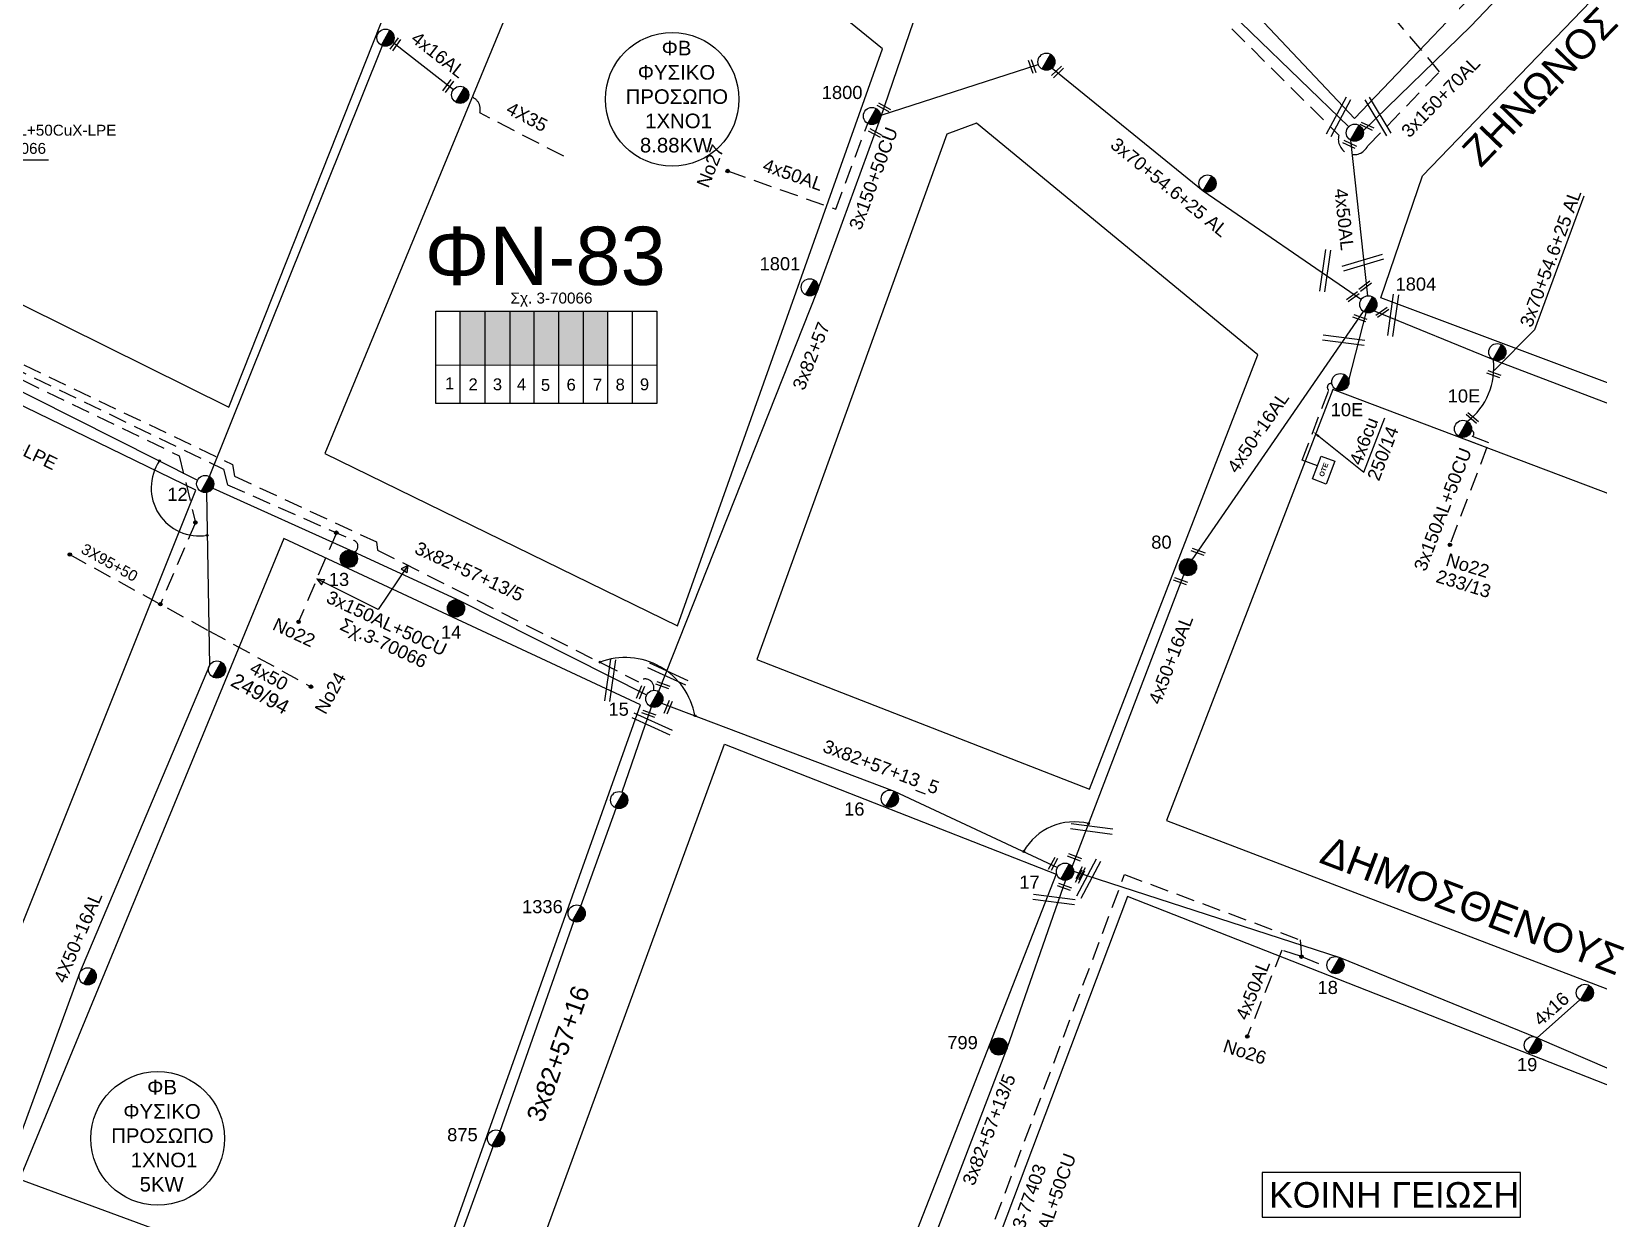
# Model space of a CAD drawing. Header units: millimetres. Extents: x 1421 to 7149, y 883 to 1925.
# Drawn here: x 5531.3 to 5746.6, y 1252.2 to 1415.2 of the extents above; entities that cross this region are included whole.
import ezdxf
from ezdxf import colors
from ezdxf.entities.mleader import LeaderData, LeaderLine
from ezdxf.enums import TextEntityAlignment as Align
from ezdxf.math import Vec2, Vec3

# ---------------------------------------------------------------- set-up
doc = ezdxf.new("R2010")
doc.units = ezdxf.units.MM
doc.linetypes.add('DASHED', pattern=[19.05, 12.7, -6.35])
for name, color, linetype in [('3x48+38+13_5', 7, 'Continuous'), ('3x82+57', 7, 'DASHED'), ('3x82+57+13_5', 7, 'Continuous'), ('3x82+57+16', 7, 'Continuous'), ('4X35', 7, 'DASHED'), ('4x50+16_5', 7, 'Continuous'), ('Pillar', 7, 'Continuous'), ('Pillar OTE', 7, 'Continuous'), ('Άγνωστα', 7, 'Continuous'), ('Γυμνά εναέρια ΧΤ (3Φ)   4x16AL', 7, 'Continuous'), ('Γυμνά εναέρια ΧΤ (3Φ) 4x50AL', 7, 'Continuous'), ('Γυμνά εναέρια ΧΤ και ΦΟΠ (3Φ)   4x50+16AL', 7, 'Continuous'), ('Εναέρια παροχή ΧΤ 4x16', 7, 'SYN_LINE'), ('Επιγραφές - Σχήματα', 7, 'Continuous'), ('Καλωδια ΧΤ  3X95+50', 7, 'Continuous'), ('Καλώδια ΧΤ   3x150+50CU', 7, 'DASHED'), ('Καλώδια ΧΤ   3x150AL+50CU', 7, 'DASHED'), ('Μηχανική τομή', 7, 'Continuous'), ('Στύλος Ξύλινος', 7, 'Continuous'), ('Στύλος Ξύλινος @ 1', 7, 'Continuous'), ('Στύλος ΦΜ', 7, 'Continuous'), ('Στύλος ΦΜ @ 1', 7, 'Continuous'), ('Συνδέσεις', 7, 'Continuous'), ('Συνεστραμμένα ΧΤ   3x70+54.6+25 AL', 7, 'SYN_LINE'), ('Τομή', 7, 'Continuous'), ('Υπόβαθρο ΔΕΗ', 7, 'Continuous'), ('Υπόγεια καλώδια Παροχών ΧΤ   4x50AL', 7, 'DASHED'), ('Υπόγεια καλώδια Παροχών ΧΤ   4x6', 7, 'DASHED')]:
    doc.layers.add(name, color=color, linetype=linetype)
doc.styles.add('arial', font='ARIAL.TTF')
doc.styles.get("Standard").update_dxf_attribs({"font": 'ARIAL.TTF'})
doc.linetypes.add('SYN_LINE', pattern='A,0.5,-0.0001,["/\\/\\/\\/",Standard,S=0.1,R=0,X=0,Y=-0.05],-0.25', length=0.7501)

# ---------------------------------------------------------------- blocks, each defined once
blk = doc.blocks.new('ΥΠΑΡΧΩΝ ΤΣΙΜΕΝΤΕΝΙΟΣ ΣΤΥΛΟΣ')
at = {"layer": 'Στύλος ΦΜ'}
blk.add_hatch(color=256, dxfattribs=at).paths.add_polyline_path([(-1.29, -2.28, 0.574793), (2.62, 0, 0.268822), (1.3, 2.27)])
blk.add_line((-1.29, -2.28), (1.3, 2.27), dxfattribs=at)
blk.add_circle((0, 0), 2.62, dxfattribs=at)
at = {"layer": 'Στύλος ΦΜ', "flags": 4}
for tag, p in [('ΑΡΙΘΜΟΣ', (-4.68, 8.05)), ('ΤΥΠΟΣ', (-4.91, 3.03))]:
    blk.add_attdef(tag, p, '', height=4, dxfattribs=at)
blk = doc.blocks.new('ΥΠΑΡΧΩΝ ΞΥΛΙΝΟΣ ΣΤΥΛΟΣ')
at = {"layer": 'Στύλος Ξύλινος'}
h = blk.add_hatch(color=256, dxfattribs=at)
h.paths.add_polyline_path([(-2.62, 0, 0.270008), (-1.29, -2.28), (1.3, 2.27, 0.576266)])
h.paths.add_polyline_path([(-1.29, -2.28, 0.574793), (2.62, 0, 0.268822), (1.3, 2.27)])
blk.add_line((-1.29, -2.28), (1.3, 2.27), dxfattribs=at)
blk.add_circle((0, 0), 2.62, dxfattribs=at)
at = {"layer": 'Στύλος Ξύλινος', "flags": 4}
for tag, p in [('ΑΡΙΘΜΟΣ', (-4.91, 8.6)), ('ΤΥΠΟΣ', (-4.85, 3.39))]:
    blk.add_attdef(tag, p, '', height=4, dxfattribs=at)
blk = doc.blocks.new('_ΣΥΝΔΕΣΗ')
at = {"layer": 'Συνδέσεις', "linetype": 'SYN_LINE', "ltscale": 40}
blk.add_hatch(color=256, dxfattribs=at).paths.add_polyline_path([(0.5, -0.01, 1), (-0.5, -0.01, 1)])
at = {"layer": 'Συνδέσεις'}
blk.add_circle((0, -0.01), 0.5, dxfattribs=at)
blk = doc.blocks.new('ΜΗΧΑΝΙΚΗ ΤΟΜΗ')
at = {"layer": 'Μηχανική τομή', "ltscale": 40}
for p, q in [((-3.67, 1.17), (3.91, 1.17)), ((3.91, -0.38), (-3.67, -0.38))]:
    blk.add_line(p, q, dxfattribs=at)
blk = doc.blocks.new('ΤΟΜΗ')
at = {"layer": 'Τομή', "ltscale": 40}
for p, q in [((10.95, 0.22), (-12.13, 0.22)), ((10.95, -2.57), (-12.13, -2.57))]:
    blk.add_line(p, q, dxfattribs=at)
blk = doc.blocks.new('PILLAR ΟΤΕ')
at = {"layer": 'Pillar OTE', "ltscale": 40}
blk.add_lwpolyline([(-3.31, 2.02), (3.39, 2.02), (3.39, -1.99), (-3.31, -1.99)], close=True, dxfattribs=at)
at = {"layer": 'Pillar OTE', "insert": (-1.81, 0.71), "char_height": 1.3575, "width": 109.961, "attachment_point": 1}
blk.add_mtext('{\\fArial|b1|i0|c161|p34;OTE}', dxfattribs=at)

msp = doc.modelspace()

# ---------------------------------------------------------------- hatches: boundary and pattern name
at = {"layer": 'Pillar', "linetype": 'DASHED', "lineweight": -3, "ltscale": 0.2}
for color, points in [(27, [(5593.64, 1376.8), (5590.2, 1376.8), (5590.2, 1369.44), (5593.64, 1369.44)]), (6, [(5597.08, 1376.8), (5593.64, 1376.8), (5593.64, 1369.44), (5597.08, 1369.44)]), (62, [(5600.38, 1376.8), (5597.08, 1376.8), (5597.08, 1369.44), (5600.38, 1369.43)]), (133, [(5603.76, 1376.8), (5600.38, 1376.8), (5600.38, 1369.43), (5603.76, 1369.43)]), (85, [(5607.16, 1376.8), (5603.76, 1376.8), (5603.76, 1369.43), (5607.16, 1369.43)]), (30, [(5610.5, 1376.8), (5607.16, 1376.8), (5607.16, 1369.43), (5610.49, 1369.42)])]:
    msp.add_hatch(color=color, dxfattribs=at).paths.add_polyline_path(points)
at = {"layer": 'Άγνωστα', "lineweight": -3, "ltscale": 0.1}
h = msp.add_hatch(color=256, dxfattribs=at)
h.paths.add_polyline_path([(5583, 1341.91), (5582.11, 1341.42), (5582.5, 1341.16)])
h.paths.add_polyline_path([(5583, 1341.91), (5582.5, 1341.16), (5582.88, 1340.9)])
h.paths.add_polyline_path([(5571.54, 1339.99), (5570.49, 1340.04), (5571.36, 1339.62)])
h.paths.add_polyline_path([(5571.36, 1339.62), (5570.49, 1340.04), (5571.17, 1339.24)])

# ---------------------------------------------------------------- linework, layer by layer
at = {"color": 7, "lineweight": -3, "ltscale": 0.1}
msp.add_lwpolyline([(5744.57, 1392.62), (5737.76, 1374.27), (5732.23, 1368.68)], dxfattribs=at)
at = {"color": 1, "lineweight": -3, "ltscale": 0.1}
msp.add_lwpolyline([(5737.39, 1374.47), (5737.39, 1374.47)], dxfattribs=at)
at = {"layer": '3x48+38+13_5', "color": 27, "lineweight": -3, "ltscale": 0.1}
msp.add_lwpolyline([(5509.18, 1376.23), (5554.13, 1353.62)], dxfattribs=at)
at = {"layer": '3x82+57', "color": 50, "linetype": 'Continuous', "lineweight": -3, "ltscale": 0.2}
msp.add_lwpolyline([(5657.02, 1429.92), (5647.88, 1403.26), (5639.21, 1379.46), (5617.44, 1324.61)], dxfattribs=at)
at = {"layer": '3x82+57+13_5', "color": 133, "lineweight": -3, "ltscale": 0.1}
msp.add_lwpolyline([(5556.2, 1352.5), (5575.5, 1343.82), (5590.21, 1337.04), (5615.8, 1324.11)], dxfattribs=at)
at = {"layer": '3x82+57+13_5', "color": 62, "lineweight": -3, "ltscale": 0.1}
msp.add_lwpolyline([(5617.86, 1322.97), (5649.82, 1310.89), (5672.26, 1300.42)], dxfattribs=at)
at = {"layer": '3x82+57+13_5', "color": 2, "lineweight": -3, "ltscale": 0.1}
msp.add_lwpolyline([(5673.33, 1298.67), (5665.34, 1275.7), (5650.42, 1236.81), (5636.91, 1206.57)], dxfattribs=at)
at = {"layer": '3x82+57+13_5', "color": 1, "lineweight": -3, "ltscale": 0.1}
msp.add_lwpolyline([(5674.47, 1299.91), (5711.02, 1288.04), (5738.14, 1277.04), (5770.79, 1263)], dxfattribs=at)
at = {"layer": '3x82+57+16', "color": 6, "lineweight": -3, "ltscale": 0.1}
for points in [[(5612.43, 1310.79), (5616.47, 1322.47)], [(5606.79, 1295.13), (5611.63, 1308.57)], [(5595.71, 1264.23), (5605.82, 1293)], [(5581.75, 1226.58), (5594.72, 1262.1)]]:
    msp.add_lwpolyline(points, dxfattribs=at)
at = {"layer": '4X35', "color": 6, "lineweight": -3, "ltscale": 0.2}
msp.add_lwpolyline([(5604.42, 1398.09), (5592.91, 1404.04, 0.438051), (5591.37, 1406.37, -7.214329)], format="xyb", dxfattribs=at)
at = {"layer": '4x50+16_5', "color": 30, "lineweight": -3, "ltscale": 0.1}
msp.add_lwpolyline([(5781.94, 1472.96), (5775.69, 1465.3), (5754, 1442.12), (5729.02, 1415.94), (5714.25, 1401.57)], dxfattribs=at)
at = {"layer": 'Pillar', "lineweight": -3, "ltscale": 40}
for points in [[(5586.87, 1364.16), (5586.87, 1376.8), (5617.2, 1376.8), (5617.2, 1364.13), (5586.87, 1364.16)], [(5590.2, 1364.16), (5590.2, 1376.8)], [(5593.64, 1364.16), (5593.64, 1376.8)], [(5597.08, 1364.15), (5597.08, 1376.8)], [(5600.37, 1364.15), (5600.38, 1376.8)], [(5603.76, 1364.15), (5603.76, 1376.8)], [(5607.16, 1364.14), (5607.16, 1376.8)], [(5610.49, 1364.14), (5610.5, 1376.8)], [(5613.88, 1364.14), (5613.88, 1376.8)], [(5586.87, 1369.45), (5617.2, 1369.42)]]:
    msp.add_lwpolyline(points, dxfattribs=at)
at = {"layer": 'Άγνωστα', "lineweight": -3, "ltscale": 0.1}
for p, q in [((5520.78, 1397.62), (5533.63, 1397.62)), ((5578.95, 1335.85), (5570.49, 1340.04)), ((5570.49, 1340.04), (5571.54, 1339.99)), ((5571.54, 1339.99), (5571.36, 1339.62))]:
    msp.add_line(p, q, dxfattribs=at)
at = {"layer": 'Άγνωστα', "linetype": 'Continuous', "ltscale": 0.2}
msp.add_lwpolyline([(5728.7, 1359.04), (5731.44, 1358)], dxfattribs=at)
at = {"layer": 'Άγνωστα', "lineweight": -3, "ltscale": 0.1}
for points in [[(5583, 1341.91), (5578.95, 1335.85), (5570.49, 1340.04), (5571.17, 1339.24), (5571.36, 1339.62)], [(5583, 1341.91), (5582.11, 1341.42), (5582.5, 1341.16)], [(5583, 1341.91), (5582.88, 1340.9), (5582.5, 1341.16)]]:
    msp.add_lwpolyline(points, dxfattribs=at)
for centre in [(5619.32, 1405.91), (5548.65, 1263.21)]:
    msp.add_circle(centre, 9.18, dxfattribs=at)
at = {"layer": 'Γυμνά εναέρια ΧΤ (3Φ)   4x16AL', "color": 6, "lineweight": -3, "ltscale": 0.1}
msp.add_lwpolyline([(5580.96, 1413.76), (5589.27, 1407.25)], dxfattribs=at)
at = {"layer": 'Γυμνά εναέρια ΧΤ (3Φ) 4x50AL', "color": 30, "lineweight": -3, "ltscale": 0.1}
msp.add_lwpolyline([(5712.52, 1400.29), (5714.83, 1378.93)], dxfattribs=at)
at = {"layer": 'Γυμνά εναέρια ΧΤ και ΦΟΠ (3Φ)   4x50+16AL', "color": 50, "lineweight": -3, "ltscale": 0.1}
msp.add_lwpolyline([(5658.82, 1430.48), (5692.1, 1421.68), (5712.25, 1402.14)], dxfattribs=at)
at = {"layer": 'Γυμνά εναέρια ΧΤ και ΦΟΠ (3Φ)   4x50+16AL', "color": 6, "lineweight": -3, "ltscale": 0.1}
msp.add_lwpolyline([(5555.77, 1354.11), (5579.51, 1413.28)], dxfattribs=at)
at = {"layer": 'Γυμνά εναέρια ΧΤ και ΦΟΠ (3Φ)   4x50+16AL', "color": 62, "lineweight": -3, "ltscale": 0.1}
for points in [[(5690.76, 1342.68), (5714.29, 1376.78)], [(5674.26, 1300.53), (5689.59, 1340.63)]]:
    msp.add_lwpolyline(points, dxfattribs=at)
at = {"layer": 'Γυμνά εναέρια ΧΤ και ΦΟΠ (3Φ)   4x50+16AL', "color": 27, "lineweight": -3, "ltscale": 0.1}
msp.add_lwpolyline([(5555.33, 1351.92), (5555.76, 1328.17), (5537.92, 1285.89), (5524.18, 1248.47)], dxfattribs=at)
at = {"layer": 'Εναέρια παροχή ΧΤ 4x16', "color": 1, "lineweight": -3, "ltscale": 0.1}
msp.add_lwpolyline([(5738.14, 1277.04), (5744.01, 1282.25)], dxfattribs=at)
at = {"layer": 'Επιγραφές - Σχήματα', "color": 190, "lineweight": -3}
msp.add_lwpolyline([(5700.35, 1252.39), (5735.86, 1252.39), (5735.86, 1258.56), (5700.35, 1258.56)], close=True, dxfattribs=at)
at = {"layer": 'Καλωδια ΧΤ  3X95+50', "color": 6, "linetype": 'DASHED', "lineweight": -3, "ltscale": 0.2}
msp.add_lwpolyline([(5536.57, 1343.4), (5555.67, 1332.93)], dxfattribs=at)
at = {"layer": 'Καλώδια ΧΤ   3x150+50CU', "color": 50, "lineweight": -3, "ltscale": 0.2}
msp.add_line((5641.81, 1390.82), (5646.18, 1402.6), dxfattribs=at)
at = {"layer": 'Καλώδια ΧΤ   3x150+50CU', "color": 30, "lineweight": -3, "ltscale": 0.2}
msp.add_lwpolyline([(5680.02, 1458.81), (5680.53, 1458.23), (5675.65, 1452.95), (5682.63, 1446.35), (5677.24, 1439.75), (5690.59, 1425.07, 0.524968), (5690.78, 1420.97), (5710.9, 1400.99, 0.90649), (5714.87, 1399.5), (5724.75, 1409.69), (5714.8, 1421.47)], format="xyb", dxfattribs=at)
at = {"layer": 'Καλώδια ΧΤ   3x150AL+50CU', "color": 6, "lineweight": -3, "ltscale": 0.2}
msp.add_lwpolyline([(5522.91, 1383.82), (5520.15, 1377.63), (5514.81, 1379.92), (5512.89, 1375.65), (5551.59, 1356.97), (5553.82, 1347.8), (5549.02, 1336.58)], dxfattribs=at)
at = {"layer": 'Καλώδια ΧΤ   3x150AL+50CU', "color": 133, "linetype": 'DASHED', "lineweight": -3, "ltscale": 0.2}
msp.add_lwpolyline([(5524.02, 1383.25), (5520.76, 1376), (5515.6, 1378.35), (5514.52, 1375.93), (5557.68, 1355.13), (5558.23, 1352.99), (5575.53, 1345.36, -0.714751), (5575.63, 1343.74)], format="xyb", dxfattribs=at)
at = {"layer": 'Καλώδια ΧΤ   3x150AL+50CU', "color": 62, "linetype": 'DASHED', "lineweight": -3, "ltscale": 0.2}
msp.add_lwpolyline([(5525.06, 1382.72), (5521.44, 1374.88), (5516.91, 1376.8), (5516.5, 1375.99), (5558.92, 1355.77), (5559.19, 1354.16), (5578.71, 1345.14), (5578.86, 1344), (5614.7, 1325.93, -0.787925), (5616.77, 1324.76)], format="xyb", dxfattribs=at)
at = {"layer": 'Καλώδια ΧΤ   3x150AL+50CU', "color": 27, "lineweight": -3, "ltscale": 0.2}
msp.add_lwpolyline([(5726.31, 1345.12), (5731.52, 1358.75), (5729.24, 1359.62, 0.998083), (5728.79, 1360.39)], format="xyb", dxfattribs=at)
at = {"layer": 'Καλώδια ΧΤ   3x150AL+50CU', "color": 133, "linetype": 'DASHED', "lineweight": -3, "ltscale": 0.2}
msp.add_lwpolyline([(5573.19, 1346.39), (5568, 1334.16)], dxfattribs=at)
at = {"layer": 'Καλώδια ΧΤ   3x150AL+50CU', "color": 142, "linetype": 'DASHED', "lineweight": -3, "ltscale": 0.2}
msp.add_lwpolyline([(5575.82, 1343.85), (5575.9, 1343.44)], dxfattribs=at)
at = {"layer": 'Καλώδια ΧΤ   3x150AL+50CU', "color": 1, "lineweight": -3, "ltscale": 0.2}
msp.add_lwpolyline([(5653.45, 1211.19), (5648.98, 1212.9), (5681.46, 1299.45), (5705.57, 1290.49), (5705.76, 1288.18), (5709.29, 1286.75)], dxfattribs=at)
at = {"layer": 'Συνεστραμμένα ΧΤ   3x70+54.6+25 AL', "color": 50, "lineweight": -3, "ltscale": 20}
for points in [[(5648.04, 1403.73), (5669.61, 1410.71)], [(5671.54, 1410.21), (5692.27, 1393.33), (5713.99, 1378.42)]]:
    msp.add_lwpolyline(points, dxfattribs=at)
at = {"layer": 'Συνεστραμμένα ΧΤ   3x70+54.6+25 AL', "color": 7, "lineweight": -3, "ltscale": 20}
msp.add_lwpolyline([(5712.26, 1367.32), (5714.66, 1376.61)], dxfattribs=at)
at = {"layer": 'Συνεστραμμένα ΧΤ   3x70+54.6+25 AL', "color": 27, "lineweight": -3, "ltscale": 20}
msp.add_lwpolyline([(5715.74, 1376.88), (5732.55, 1370.02), (5764.74, 1357.74), (5806.5, 1343.73)], dxfattribs=at)
at = {"layer": 'Συνεστραμμένα ΧΤ   3x70+54.6+25 AL', "color": 27, "lineweight": -3, "ltscale": 8}
msp.add_arc((5722.97, 1369.02), 9.22, 307.2159, 7.3954, dxfattribs=at)
at = {"layer": 'Υπόβαθρο ΔΕΗ', "lineweight": -3, "ltscale": 0.2}
for points in [[(5713.07, 1403.27), (5678.85, 1439.55), (5737.65, 1515.49), (5740.26, 1515.49), (5780.49, 1473.92), (5713.07, 1403.27)], [(5513.42, 1385.95), (5558.42, 1363.62), (5595.12, 1456.21), (5557.67, 1487.45), (5552.58, 1485.21), (5513.42, 1385.95)], [(5716.67, 1378.65), (5722.38, 1395.38), (5789.35, 1464.89), (5836.3, 1416.87), (5807.02, 1344.79), (5716.67, 1378.65)], [(5571.61, 1357.26), (5620.05, 1333.62), (5648.23, 1412.82), (5612.26, 1442.07), (5606.24, 1441.01), (5571.61, 1357.26)], [(5630.95, 1329), (5676.66, 1311.18), (5699.77, 1370.8), (5661.14, 1402.63), (5657.05, 1401.13), (5630.95, 1329)], [(5471.71, 1279.34), (5517.75, 1262.07), (5553.87, 1352.23), (5508.73, 1374.15), (5471.71, 1279.34)], [(5687.23, 1306.86), (5775.16, 1273.3), (5799.7, 1332.18), (5710.07, 1366.08), (5687.23, 1306.86)], [(5529.66, 1257.62), (5584.55, 1237.4), (5614.97, 1322.77), (5565.98, 1345.62), (5529.66, 1257.62)], [(5639.9, 1217.19), (5595.75, 1233.34), (5626.5, 1317.38), (5672.07, 1299.51), (5639.9, 1217.19)], [(5694.66, 1222.44), (5686.55, 1200.19), (5737.38, 1181.55), (5770.22, 1261.74), (5681.87, 1296.42), (5650.54, 1213.48), (5678.93, 1202.98), (5689.05, 1229.31)]]:
    msp.add_lwpolyline(points, dxfattribs=at)
at = {"layer": 'Υπόβαθρο ΔΕΗ', "lineweight": -3}
for centre, radius, start, end in [((5554.33, 1352.54), 6.58, 145.609, 279.7305), ((5612.87, 1319.53), 9.73, 10.0991, 110.8468), ((5674.6, 1298.63), 8.06, 76.2048, 150.2832)]:
    msp.add_arc(centre, radius, start, end, dxfattribs=at)
at = {"layer": 'Υπόγεια καλώδια Παροχών ΧΤ   4x50AL', "color": 50, "lineweight": -3, "ltscale": 0.2}
msp.add_line((5626.94, 1396.07), (5641.81, 1390.82), dxfattribs=at)
at = {"layer": 'Υπόγεια καλώδια Παροχών ΧΤ   4x50AL', "color": 6, "linetype": 'DASHED', "lineweight": -3, "ltscale": 0.2}
msp.add_lwpolyline([(5555.67, 1332.93), (5569.7, 1325.24)], dxfattribs=at)
at = {"layer": 'Υπόγεια καλώδια Παροχών ΧΤ   4x50AL', "color": 1, "lineweight": -3, "ltscale": 0.2}
msp.add_lwpolyline([(5705.76, 1288.18), (5703.09, 1289.09), (5698.32, 1277.21)], dxfattribs=at)
at = {"layer": 'Υπόγεια καλώδια Παροχών ΧΤ   4x6', "color": 7, "lineweight": -3, "ltscale": 0.2}
msp.add_lwpolyline([(5707.96, 1355.56), (5705.87, 1356.35), (5709.52, 1365.96), (5709.52, 1365.96, -0.793517), (5709.95, 1366.89)], format="xyb", dxfattribs=at)

# ---------------------------------------------------------------- block references
at = {"layer": 'Pillar OTE', "xscale": 0.5, "yscale": 0.5, "zscale": 0.5, "rotation": 68.99999999999999}
msp.add_blockref('PILLAR ΟΤΕ', (5708.81, 1354.98), dxfattribs=at)
at = {"layer": 'Μηχανική τομή', "lineweight": -3}
for p, xscale, yscale, zscale, rotation in [((5581.37, 1413.38), 0.2499999999990638, 0.2499999999990638, 0.2499999999990638, 54.16754903627371), ((5668.66, 1410.42), 0.2499999999977496, 0.2499999999977496, 0.2499999999977496, 289.9281942314282), ((5672.2, 1409.76), 0.2499999999978037, 0.2499999999978037, 0.2499999999978037, 222.9954799473957), ((5588.61, 1407.66), 0.2499999999990638, 0.2499999999990638, 0.2499999999990638, 54.16754903627371), ((5648.32, 1404.72), 0.2499999999974224, 0.2499999999974224, 0.2499999999974224, 331.8935605904937), ((5647.14, 1401.19), 0.2499999999974224, 0.2499999999974224, 0.2499999999974224, 331.8935605904937), ((5714.83, 1402.28), 0.2499999999976485, 0.2499999999976485, 0.2499999999976485, 154.8121358093408), ((5712.44, 1399.8), 0.2499999999976485, 0.2499999999976485, 0.2499999999976485, 154.8121358093408), ((5714.49, 1380.35), 0.2499999999977718, 0.2499999999977718, 0.2499999999977718, 216.1286335223851), ((5712.79, 1378.91), 0.2499999999977718, 0.2499999999977718, 0.2499999999977718, 216.1286335223851), ((5713.84, 1375.93), 0.2499999999978768, 0.2499999999978768, 0.2499999999978768, 159.8388344880427), ((5716.84, 1376.76), 0.2499999999977718, 0.2499999999977718, 0.2499999999977718, 216.1286335223851), ((5732.25, 1368.25), 0.2499999999978767, 0.2499999999978767, 0.2499999999978767, 159.8388344880427), ((5729.32, 1362.21), 0.2499999999978767, 0.2499999999978767, 0.2499999999978767, 139.6776689760832), ((5691.63, 1343.86), 0.2499999999978768, 0.2499999999978768, 0.2499999999978768, 159.8388344880427), ((5689.22, 1339.82), 0.2499999999978768, 0.2499999999978768, 0.2499999999978768, 159.8388344880427), ((5615.04, 1324.41), 0.249999999997574, 0.249999999997574, 0.249999999997574, 67.2097170913), ((5617.97, 1325.38), 0.2499999999979055, 0.2499999999979055, 0.2499999999979055, 340.7338105930513), ((5616.04, 1321.45), 0.2499999999979055, 0.2499999999979055, 0.2499999999979055, 340.7338105930513), ((5618.86, 1322.37), 0.249999999997574, 0.249999999997574, 0.249999999997574, 67.2097170913), ((5671.57, 1300.99), 0.2499999999974172, 0.2499999999974172, 0.2499999999974172, 241.8891024461848), ((5674.66, 1301.9), 0.2499999999978768, 0.2499999999978768, 0.2499999999978768, 159.8388344880427), ((5675.36, 1299.71), 0.2499999999974172, 0.2499999999974172, 0.2499999999974172, 241.8891024461848), ((5673.29, 1297.86), 0.2499999999978768, 0.2499999999978768, 0.2499999999978768, 159.8388344880427), ((5675.29, 1299.23), 0.2499999999974172, 0.2499999999974172, 0.2499999999974172, 241.8891024461848)]:
    msp.add_blockref('ΜΗΧΑΝΙΚΗ ΤΟΜΗ', p, dxfattribs=dict(at, xscale=xscale, yscale=yscale, zscale=zscale, rotation=rotation))
at = {"layer": 'Στύλος Ξύλινος @ 1', "lineweight": -3, "ltscale": 40}
ref = msp.add_blockref('ΥΠΑΡΧΩΝ ΞΥΛΙΝΟΣ ΣΤΥΛΟΣ', (5690.17, 1341.66), dxfattribs=dict(at, xscale=0.4499999999998181, yscale=0.4499999999998181, zscale=0.4499999999998181))
ref.add_attrib('ΤΥΠΟΣ', '80', (5685.13, 1344.2), dxfattribs={"layer": 'Στύλος Ξύλινος', "height": 1.8, "flags": 4})
ref = msp.add_blockref('ΥΠΑΡΧΩΝ ΞΥΛΙΝΟΣ ΣΤΥΛΟΣ', (5574.91, 1342.8), dxfattribs=dict(at, xscale=0.4499999999998181, yscale=0.4499999999998181, zscale=0.4499999999998181))
ref.add_attrib('ΑΡΙΘΜΟΣ', '13', (5572.15, 1339.08), dxfattribs={"layer": 'Στύλος Ξύλινος', "height": 1.8, "flags": 4})
ref = msp.add_blockref('ΥΠΑΡΧΩΝ ΞΥΛΙΝΟΣ ΣΤΥΛΟΣ', (5589.62, 1336.02), dxfattribs=dict(at, xscale=0.4499999999998181, yscale=0.4499999999998181, zscale=0.4499999999998181))
ref.add_attrib('ΑΡΙΘΜΟΣ', '14', (5587.56, 1331.85), dxfattribs={"layer": 'Στύλος Ξύλινος', "height": 1.8, "flags": 4})
ref = msp.add_blockref('ΥΠΑΡΧΩΝ ΞΥΛΙΝΟΣ ΣΤΥΛΟΣ', (5664.17, 1275.85), dxfattribs=dict(at, xscale=0.4499999999998181, yscale=0.4499999999998181, zscale=0.4499999999998181))
ref.add_attrib('ΑΡΙΘΜΟΣ', '799', (5657.11, 1275.48), dxfattribs={"layer": 'Στύλος Ξύλινος', "height": 1.8, "flags": 4})
at = {"layer": 'Στύλος ΦΜ @ 1', "lineweight": -3, "ltscale": 40, "xscale": 0.4499999999998181, "yscale": 0.4499999999998181, "zscale": 0.4499999999998181}
for p in [(5579.95, 1414.37), (5670.73, 1411.07), (5590.2, 1406.53), (5713.1, 1401.32), (5692.86, 1394.35), (5732.67, 1371.2), (5556.79, 1327.61), (5612.03, 1309.68), (5539.03, 1285.48), (5744.69, 1283.21)]:
    msp.add_blockref('ΥΠΑΡΧΩΝ ΤΣΙΜΕΝΤΕΝΙΟΣ ΣΤΥΛΟΣ', p, dxfattribs=at)
at = {"layer": 'Στύλος ΦΜ @ 1', "lineweight": -3, "ltscale": 40}
ref = msp.add_blockref('ΥΠΑΡΧΩΝ ΤΣΙΜΕΝΤΕΝΙΟΣ ΣΤΥΛΟΣ', (5646.76, 1403.62), dxfattribs=dict(at, xscale=0.4499999999998181, yscale=0.4499999999998181, zscale=0.4499999999998181))
ref.add_attrib('ΑΡΙΘΜΟΣ', '1800', (5639.87, 1405.95), dxfattribs={"layer": 'Στύλος ΦΜ', "height": 1.8, "flags": 4})
ref = msp.add_blockref('ΥΠΑΡΧΩΝ ΤΣΙΜΕΝΤΕΝΙΟΣ ΣΤΥΛΟΣ', (5638.22, 1380.1), dxfattribs=dict(at, xscale=0.4499999999998181, yscale=0.4499999999998181, zscale=0.4499999999998181))
ref.add_attrib('ΑΡΙΘΜΟΣ', '1801', (5631.33, 1382.43), dxfattribs={"layer": 'Στύλος ΦΜ', "height": 1.8, "flags": 4})
ref = msp.add_blockref('ΥΠΑΡΧΩΝ ΤΣΙΜΕΝΤΕΝΙΟΣ ΣΤΥΛΟΣ', (5714.96, 1377.75), dxfattribs=dict(at, xscale=0.4499999999998181, yscale=0.4499999999998181, zscale=0.4499999999998181))
ref.add_attrib('ΑΡΙΘΜΟΣ', '1804', (5718.69, 1379.64), dxfattribs={"layer": 'Στύλος ΦΜ', "height": 1.8, "flags": 4})
ref = msp.add_blockref('ΥΠΑΡΧΩΝ ΤΣΙΜΕΝΤΕΝΙΟΣ ΣΤΥΛΟΣ', (5711.11, 1367.08), dxfattribs=dict(at, xscale=0.4499999999998181, yscale=0.4499999999998181, zscale=0.4499999999998181))
ref.add_attrib('ΤΥΠΟΣ', '10Ε', (5709.78, 1362.39), dxfattribs={"layer": 'Στύλος ΦΜ', "height": 1.8, "flags": 4})
ref = msp.add_blockref('ΥΠΑΡΧΩΝ ΤΣΙΜΕΝΤΕΝΙΟΣ ΣΤΥΛΟΣ', (5727.95, 1360.66), dxfattribs=dict(at, xscale=0.4499999999998181, yscale=0.4499999999998181, zscale=0.4499999999998181))
ref.add_attrib('ΑΡΙΘΜΟΣ', '10Ε', (5725.85, 1364.28), dxfattribs={"layer": 'Στύλος ΦΜ', "height": 1.8, "flags": 4})
ref = msp.add_blockref('ΥΠΑΡΧΩΝ ΤΣΙΜΕΝΤΕΝΙΟΣ ΣΤΥΛΟΣ', (5555.18, 1353.09), dxfattribs=dict(at, xscale=0.4499999999998181, yscale=0.4499999999998181, zscale=0.4499999999998181))
ref.add_attrib('ΑΡΙΘΜΟΣ', '12', (5549.98, 1350.77), dxfattribs={"layer": 'Στύλος ΦΜ', "height": 1.8, "flags": 4})
ref = msp.add_blockref('ΥΠΑΡΧΩΝ ΤΣΙΜΕΝΤΕΝΙΟΣ ΣΤΥΛΟΣ', (5616.86, 1323.58), dxfattribs=dict(at, xscale=0.4499999999998181, yscale=0.4499999999998181, zscale=0.4499999999998181))
ref.add_attrib('ΑΡΙΘΜΟΣ', '15', (5610.57, 1321.26), dxfattribs={"layer": 'Στύλος ΦΜ', "height": 1.8, "flags": 4})
ref = msp.add_blockref('ΥΠΑΡΧΩΝ ΤΣΙΜΕΝΤΕΝΙΟΣ ΣΤΥΛΟΣ', (5649.23, 1309.87), dxfattribs=dict(at, xscale=0.4499999999998181, yscale=0.4499999999998181, zscale=0.4499999999998181))
ref.add_attrib('ΑΡΙΘΜΟΣ', '16', (5642.94, 1307.55), dxfattribs={"layer": 'Στύλος ΦΜ', "height": 1.8, "flags": 4})
ref = msp.add_blockref('ΥΠΑΡΧΩΝ ΤΣΙΜΕΝΤΕΝΙΟΣ ΣΤΥΛΟΣ', (5673.29, 1299.85), dxfattribs=dict(at, xscale=0.4499999999998181, yscale=0.4499999999998181, zscale=0.4499999999998181))
ref.add_attrib('ΑΡΙΘΜΟΣ', '17', (5667.01, 1297.52), dxfattribs={"layer": 'Στύλος ΦΜ', "height": 1.8, "flags": 4})
ref = msp.add_blockref('ΥΠΑΡΧΩΝ ΤΣΙΜΕΝΤΕΝΙΟΣ ΣΤΥΛΟΣ', (5606.21, 1294.11), dxfattribs=dict(at, xscale=0.4499999999998181, yscale=0.4499999999998181, zscale=0.4499999999998181))
ref.add_attrib('ΑΡΙΘΜΟΣ', '1336', (5598.7, 1294.15), dxfattribs={"layer": 'Στύλος ΦΜ', "height": 1.8, "flags": 4})
ref = msp.add_blockref('ΥΠΑΡΧΩΝ ΤΣΙΜΕΝΤΕΝΙΟΣ ΣΤΥΛΟΣ', (5710.43, 1287.02), dxfattribs=dict(at, xscale=0.4499999999998181, yscale=0.4499999999998181, zscale=0.4499999999998181))
ref.add_attrib('ΑΡΙΘΜΟΣ', '18', (5707.97, 1283.05), dxfattribs={"layer": 'Στύλος ΦΜ', "height": 1.8, "flags": 4})
ref = msp.add_blockref('ΥΠΑΡΧΩΝ ΤΣΙΜΕΝΤΕΝΙΟΣ ΣΤΥΛΟΣ', (5737.55, 1276.02), dxfattribs=dict(at, xscale=0.4499999999998181, yscale=0.4499999999998181, zscale=0.4499999999998181))
ref.add_attrib('ΑΡΙΘΜΟΣ', '19', (5735.37, 1272.46), dxfattribs={"layer": 'Στύλος ΦΜ', "height": 1.8, "flags": 4})
ref = msp.add_blockref('ΥΠΑΡΧΩΝ ΤΣΙΜΕΝΤΕΝΙΟΣ ΣΤΥΛΟΣ', (5595.12, 1263.21), dxfattribs=dict(at, xscale=0.4499999999998181, yscale=0.4499999999998181, zscale=0.4499999999998181))
ref.add_attrib('ΑΡΙΘΜΟΣ', '875', (5588.41, 1262.83), dxfattribs={"layer": 'Στύλος ΦΜ', "height": 1.8, "flags": 4})
at = {"layer": 'Συνδέσεις', "lineweight": -3}
for p, xscale, yscale, zscale in [((5626.95, 1396.07), 0.4777242751392805, 0.4777242751392805, 0.4777242751392805), ((5548.91, 1356.28), 0.25, 0.25, 0.25), ((5553.83, 1347.8), 0.4777242751392805, 0.4777242751392805, 0.4777242751392805), ((5555.45, 1346.05), 0.25, 0.25, 0.25), ((5573.19, 1346.4), 0.4777242751392805, 0.4777242751392805, 0.4777242751392805), ((5536.58, 1343.41), 0.4777242751392805, 0.4777242751392805, 0.4777242751392805), ((5726.16, 1344.74), 0.4777242751392805, 0.4777242751392805, 0.4777242751392805), ((5549.02, 1336.58), 0.4777242751392805, 0.4777242751392805, 0.4777242751392805), ((5568, 1334.17), 0.4777242751392805, 0.4777242751392805, 0.4777242751392805), ((5609.41, 1328.63), 0.25, 0.25, 0.25), ((5569.71, 1325.25), 0.4777242751392805, 0.4777242751392805, 0.4777242751392805), ((5622.46, 1321.27), 0.25, 0.25, 0.25), ((5676.52, 1306.45), 0.25, 0.25, 0.25), ((5667.61, 1302.62), 0.25, 0.25, 0.25), ((5705.76, 1288.19), 0.4777242751392805, 0.4777242751392805, 0.4777242751392805), ((5698.32, 1277.22), 0.4777242751392805, 0.4777242751392805, 0.4777242751392805)]:
    msp.add_blockref('_ΣΥΝΔΕΣΗ', p, dxfattribs=dict(at, xscale=xscale, yscale=yscale, zscale=zscale))
at = {"layer": 'Τομή', "lineweight": -3}
for p, xscale, yscale, zscale, rotation in [((5711.08, 1403.26), 0.2499999999999089, 0.2499999999999089, 0.2499999999999089, 241.7022723175603), ((5716.63, 1403.59), 0.2499999999995731, 0.2499999999995731, 0.2499999999995731, 301.1045412764432), ((5708.74, 1382.56), 0.2500000000004106, 0.2500000000004106, 0.2500000000004106, 81.87062846675526), ((5714.17, 1383.18), 0.2499999999999991, 0.2499999999999991, 0.2499999999999991, 196.7236948640721), ((5718.05, 1376.45), 0.2500000000004106, 0.2500000000004106, 0.2500000000004106, 81.87062846675526), ((5711.74, 1373.08), 0.2499999999988328, 0.2499999999988328, 0.2499999999988328, 352.4999067982413), ((5610.51, 1326.31), 0.2500000000004106, 0.2500000000004106, 0.2500000000004106, 81.87062846675526), ((5618.44, 1326.8), 0.250000000000265, 0.250000000000265, 0.250000000000265, 155.354623256372), ((5616.28, 1319.95), 0.250000000000265, 0.250000000000265, 0.250000000000265, 155.354623256372), ((5677.12, 1305.97), 0.2499999999988328, 0.2499999999988328, 0.2499999999988328, 352.4999067982413), ((5676.33, 1299.13), 0.2499999999986335, 0.2499999999986335, 0.2499999999986335, 62.07529591699989), ((5671.97, 1296.28), 0.2499999999988328, 0.2499999999988328, 0.2499999999988328, 352.4999067982413)]:
    msp.add_blockref('ΤΟΜΗ', p, dxfattribs=dict(at, xscale=xscale, yscale=yscale, zscale=zscale, rotation=rotation))

# ---------------------------------------------------------------- texts
at = {"lineweight": -3, "ltscale": 0.1}
msp.add_text('3x82+57+13_5', height=1.8, rotation=339.2938, dxfattribs=at).set_placement((5648.03, 1314.24), align=Align.MIDDLE_CENTER)
at = {"lineweight": -3, "ltscale": 40, "char_height": 4, "width": 64.8866, "attachment_point": 1, "style": 'arial'}
for s, insert, rotation in [('ΖΗΝΩΝΟΣ', (5727.5, 1399.16), 46.0131), ('ΔΗΜΟΣΘΕΝΟΥΣ', (5709.47, 1304.89), 339.1896)]:
    msp.add_mtext(s, dxfattribs=dict(at, insert=insert, rotation=rotation))
at = {"layer": 'Pillar', "lineweight": -3, "ltscale": 30, "char_height": 1.63, "width": 11.2573, "attachment_point": 1}
for s, insert in [('1', (5588.12, 1367.72)), ('2', (5591.35, 1367.59)), ('3', (5594.69, 1367.59)), ('4', (5597.99, 1367.59)), ('5', (5601.29, 1367.51)), ('6', (5604.81, 1367.54)), ('7', (5608.44, 1367.54)), ('8', (5611.55, 1367.56)), ('9', (5614.89, 1367.59))]:
    msp.add_mtext(s, dxfattribs=dict(at, insert=insert))
at = {"layer": 'Άγνωστα', "lineweight": -3, "ltscale": 0.1}
for s, height, rotation, p in [('4x16AL', 1.8, 321.9467, (5587.21, 1412.04)), ('3x150+70AL', 1.8, 45.9003, (5724.88, 1406.24)), ('4X35', 1.8, 332.6311, (5599.39, 1403.51)), ('3x150+50CU', 1.8, 69.6572, (5646.96, 1395.04)), ('No27', 1.8, 68.3573, (5624.56, 1396.74)), ('3x70+54.6+25 AL', 1.8, 320.8461, (5687.63, 1393.84)), ('4x50AL', 1.8, 340.5505, (5635.93, 1395.56)), ('4x50AL', 1.8, 276.1797, (5711.63, 1389.42)), ('3x70+54.6+25 AL', 1.8, 69.779, (5739.98, 1384.09)), ('3x82+57', 1.8, 68.3573, (5638.41, 1370.67)), ('4x50+16AL', 1.8, 55.3953, (5699.8, 1360.19)), ('250/14', 1.8, 69, (5716.95, 1357.29)), ('3x150AL+50CU', 1.8, 69, (5725.17, 1349.61)), ('3x82+57+13/5', 1.8, 335.2396, (5591.47, 1341.08)), ('No22', 1.8, 343.0087, (5728.6, 1341.89)), ('233/13', 1.8, 343.0087, (5728.04, 1339.38)), ('3x150AL+50CU', 1.8, 335.175, (5580.11, 1333.97)), ('No22', 1.8, 334.9845, (5567.38, 1332.7)), ('Σχ.3-70066', 1.8, 335, (5579.7, 1331.26)), ('4x50+16AL', 1.8, 69.0727, (5687.81, 1328.97)), ('4x50', 1.8, 331.272, (5563.94, 1326.74)), ('249/94', 2, 331.272, (5562.74, 1324.29)), ('No24', 1.8, 61.272, (5572.36, 1324.38)), ('4x50AL', 1.8, 68.1198, (5699.08, 1283.61)), ('3x82+57+16', 2.5, 70.6369, (5603.64, 1274.87)), ('4x16', 1.8, 41.5731, (5740.08, 1281.01)), ('No26', 1.8, 342.3486, (5697.99, 1275.1)), ('3x82+57+13/5', 1.8, 69.0033, (5662.84, 1264.43)), ('Σχ.3-77403', 1.8, 70.3506, (5667.76, 1253.56)), ('3x150AL+50CU', 1.8, 70.3506, (5671, 1252.66))]:
    msp.add_text(s, height=height, rotation=rotation, dxfattribs=at).set_placement(p, align=Align.MIDDLE_CENTER)
at = {"layer": 'Άγνωστα', "lineweight": -3, "ltscale": 0.1, "char_height": 2, "width": 14.3587, "attachment_point": 1}
for s, insert in [('\\pi5.2653;ΦΒ \\P\\pi1.9836;ΦΥΣΙΚΟ \\P\\pi0.3233;ΠΡΟΣΩΠΟ\\P\\pi3.0068;1ΧΝΟ1\\P\\pi2.2824;8.88KW', (5612.61, 1413.95)), ('\\pi5.2653;ΦΒ \\P\\pi1.9836;ΦΥΣΙΚΟ \\P\\pi0.3233;ΠΡΟΣΩΠΟ\\P\\pi3.0068;1ΧΝΟ1\\P\\pi4.2258;5KW', (5541.94, 1271.26))]:
    msp.add_mtext(s, dxfattribs=dict(at, insert=insert))
at = {"layer": 'Άγνωστα', "color": 7, "lineweight": -3, "char_height": 1.5, "width": 15.3084, "attachment_point": 1}
for s, insert in [('3X150AL+50CuX-LPE\\PΣχ. 3-70066', (5522.06, 1402.42)), ('Σχ. 3-70066', (5597.12, 1379.37))]:
    msp.add_mtext(s, dxfattribs=dict(at, insert=insert))
at = {"layer": 'Άγνωστα', "color": 7, "lineweight": -3, "width": 20.7581, "attachment_point": 1}
for s, insert, char_height, rotation in [('3X150AL+50CuX-LPE\\PΣχ. 3-70066', (5512.5, 1367.55), 1.8, 334), ('3X95+50', (5538.71, 1345.01), 1.5, 331), ('4X50+16AL', (5534.28, 1285.1), 1.8, 67)]:
    msp.add_mtext(s, dxfattribs=dict(at, insert=insert, char_height=char_height, rotation=rotation))
at = {"layer": 'Άγνωστα', "lineweight": -3, "ltscale": 0.1, "insert": (5712.28, 1356.17), "char_height": 1.8, "attachment_point": 1, "rotation": 69}
msp.add_mtext_dynamic_manual_height_columns('4x6cu', width=1.8, gutter_width=12.5, heights=[0.118], dxfattribs=at)
at = {"layer": 'Επιγραφές - Σχήματα', "color": 190, "lineweight": -3, "insert": (5701.3, 1257.22), "char_height": 3.5, "width": 35.1311, "attachment_point": 1}
msp.add_mtext('KOINH ΓΕΙΩΣΗ', dxfattribs=at)
at = {"layer": 'Υπόβαθρο ΔΕΗ', "lineweight": -3, "insert": (5585.31, 1388.42), "char_height": 8, "width": 84.6573, "attachment_point": 1}
msp.add_mtext('ΦN-83', dxfattribs=at)

# ---------------------------------------------------------------- leaders
at = {"layer": 'Άγνωστα', "linetype": 'Continuous', "ltscale": 0.2}
ml = msp.add_multileader_mtext('Standard', dxfattribs=at)
ml.set_content('', color=256)
ml.set_leader_properties()
ml.build(insert=Vec2(0, 0))
ml.multileader.update_dxf_attribs({"arrow_head_size": 1})
ctx = ml.context
ctx.base_point, ctx.arrow_head_size, ctx.plane_origin, ctx.plane_x_axis, ctx.plane_y_axis = Vec3(5717.21, 1362.19), 1, Vec3(5707.35, 1360.26), Vec3(0.358368, 0.93358), Vec3(-0.93358, 0.358368)
notes = []
notes.append((ctx, [(0, (1, 1, 0), (5714.35, 1354.72), (0.358368, 0.93358), 8, [(0, [(5707.35, 1360.26)], 0, [])])]))
ctx.mtext.insert, ctx.mtext.text_direction, ctx.mtext.rotation, ctx.mtext.flow_direction = Vec3(5716.06, 1364.77), Vec3(0.358368, 0.93358), 1.204277, 5
for ctx, leaders in notes:
    for number, flags, end, landing, length, lines in leaders:
        leader = LeaderData()
        leader.index, (leader.has_last_leader_line, leader.has_dogleg_vector, leader.attachment_direction) = number, flags
        leader.last_leader_point, leader.dogleg_vector, leader.dogleg_length = Vec3(end), Vec3(landing), length
        for number, points, colour, breaks in lines:
            line = LeaderLine()
            line.index, line.vertices, line.color, line.breaks = number, Vec3.list(points), colors.encode_raw_color(colour), breaks
            leader.lines.append(line)
        ctx.leaders.append(leader)

doc.saveas('drawing.dxf')
